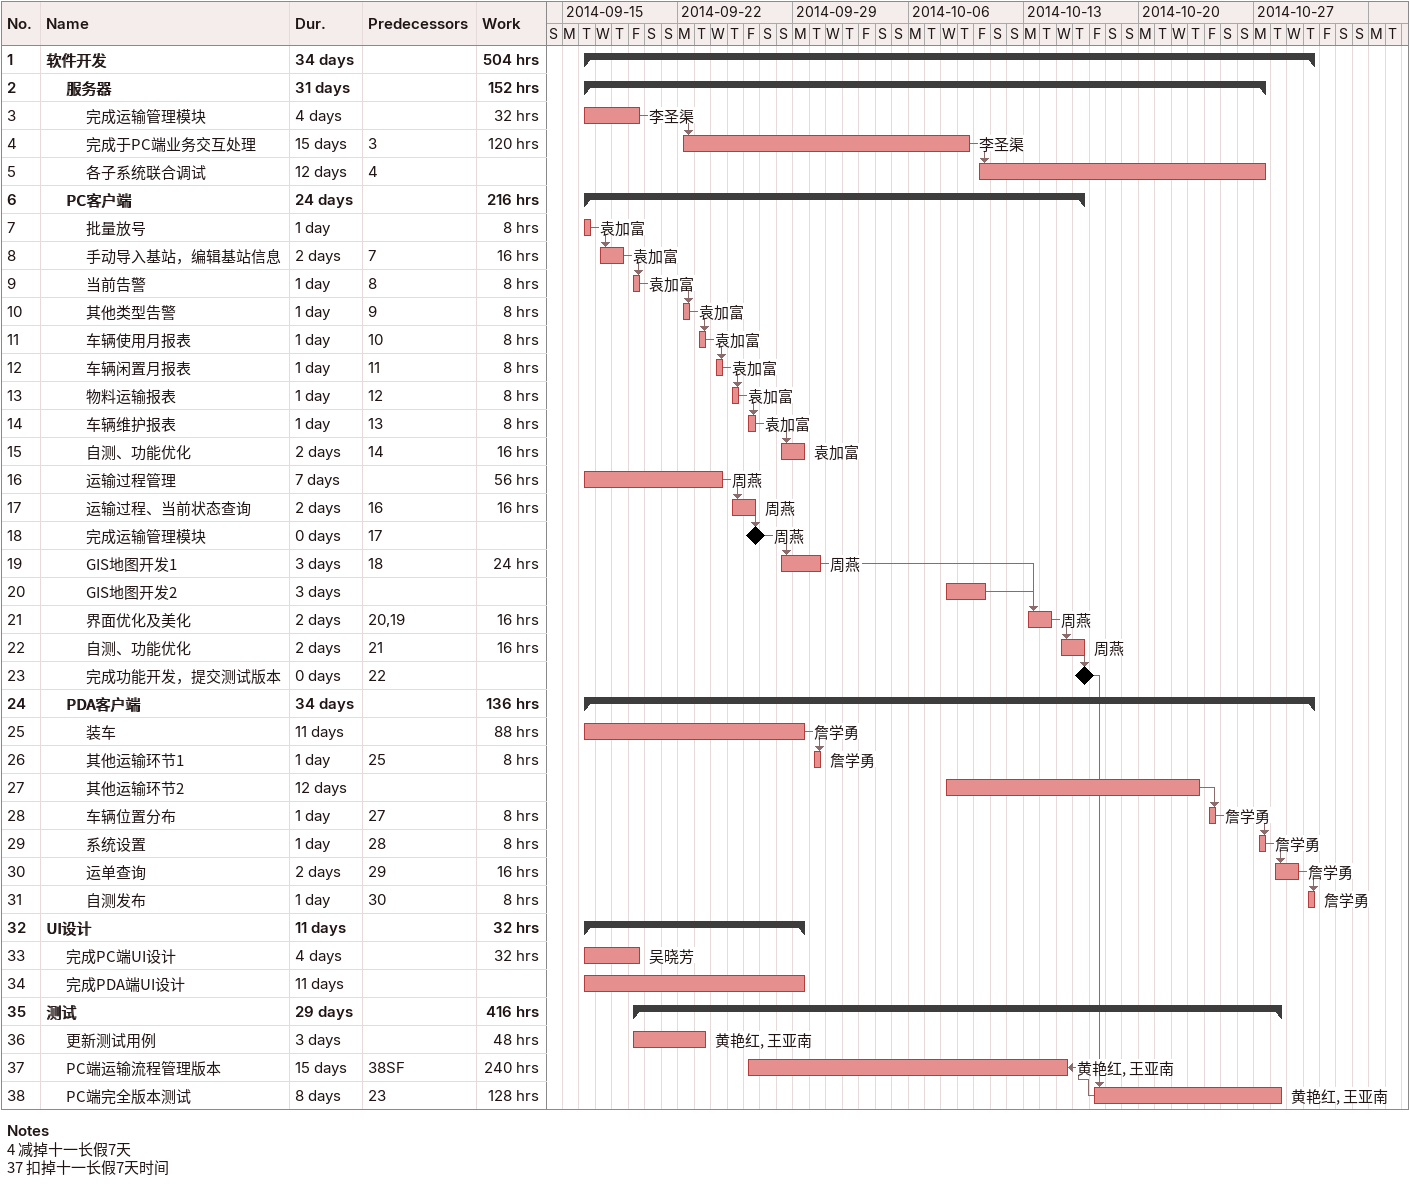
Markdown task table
| ID | Level | Task | Duration | Start | Finish | Predecessors | Resources | Work (h) |
|---|---|---|---|---|---|---|---|---|
| 1 | 1 | **软件开发** | 34d | 2014-09-16 | 2014-10-30 |  |  | 504 |
| 2 | 2 | **服务器** | 31d | 2014-09-16 | 2014-10-27 |  |  | 152 |
| 3 | 3 | 完成运输管理模块 | 4d | 2014-09-16 | 2014-09-19 |  | 李圣渠 | 32 |
| 4 | 3 | 完成于PC端业务交互处理 | 15d | 2014-09-22 | 2014-10-09 | 3 | 李圣渠 | 120 |
| 5 | 3 | 各子系统联合调试 | 12d | 2014-10-10 | 2014-10-27 | 4 |  |  |
| 6 | 2 | **PC客户端** | 24d | 2014-09-16 | 2014-10-16 |  |  | 216 |
| 7 | 3 | 批量放号 | 1d | 2014-09-16 | 2014-09-16 |  | 袁加富 | 8 |
| 8 | 3 | 手动导入基站，编辑基站信息 | 2d | 2014-09-17 | 2014-09-18 | 7 | 袁加富 | 16 |
| 9 | 3 | 当前告警 | 1d | 2014-09-19 | 2014-09-19 | 8 | 袁加富 | 8 |
| 10 | 3 | 其他类型告警 | 1d | 2014-09-22 | 2014-09-22 | 9 | 袁加富 | 8 |
| 11 | 3 | 车辆使用月报表 | 1d | 2014-09-23 | 2014-09-23 | 10 | 袁加富 | 8 |
| 12 | 3 | 车辆闲置月报表 | 1d | 2014-09-24 | 2014-09-24 | 11 | 袁加富 | 8 |
| 13 | 3 | 物料运输报表 | 1d | 2014-09-25 | 2014-09-25 | 12 | 袁加富 | 8 |
| 14 | 3 | 车辆维护报表 | 1d | 2014-09-26 | 2014-09-26 | 13 | 袁加富 | 8 |
| 15 | 3 | 自测、功能优化 | 2d | 2014-09-28 | 2014-09-29 | 14 | 袁加富 | 16 |
| 16 | 3 | 运输过程管理 | 7d | 2014-09-16 | 2014-09-24 |  | 周燕 | 56 |
| 17 | 3 | 运输过程、当前状态查询 | 2d | 2014-09-25 | 2014-09-26 | 16 | 周燕 | 16 |
| 18 | 3 | 完成运输管理模块 | 0d | 2014-09-26 | 2014-09-26 | 17 | 周燕 |  |
| 19 | 3 | GIS地图开发1 | 3d | 2014-09-28 | 2014-09-30 | 18 | 周燕 | 24 |
| 20 | 3 | GIS地图开发2 | 3d | 2014-10-08 | 2014-10-10 |  |  |  |
| 21 | 3 | 界面优化及美化 | 2d | 2014-10-13 | 2014-10-14 | 20, 19 | 周燕 | 16 |
| 22 | 3 | 自测、功能优化 | 2d | 2014-10-15 | 2014-10-16 | 21 | 周燕 | 16 |
| 23 | 3 | 完成功能开发，提交测试版本 | 0d | 2014-10-16 | 2014-10-16 | 22 |  |  |
| 24 | 2 | **PDA客户端** | 34d | 2014-09-16 | 2014-10-30 |  |  | 136 |
| 25 | 3 | 装车 | 11d | 2014-09-16 | 2014-09-29 |  | 詹学勇 | 88 |
| 26 | 3 | 其他运输环节1 | 1d | 2014-09-30 | 2014-09-30 | 25 | 詹学勇 | 8 |
| 27 | 3 | 其他运输环节2 | 12d | 2014-10-08 | 2014-10-23 |  |  |  |
| 28 | 3 | 车辆位置分布 | 1d | 2014-10-24 | 2014-10-24 | 27 | 詹学勇 | 8 |
| 29 | 3 | 系统设置 | 1d | 2014-10-27 | 2014-10-27 | 28 | 詹学勇 | 8 |
| 30 | 3 | 运单查询 | 2d | 2014-10-28 | 2014-10-29 | 29 | 詹学勇 | 16 |
| 31 | 3 | 自测发布 | 1d | 2014-10-30 | 2014-10-30 | 30 | 詹学勇 | 8 |
| 32 | 1 | **UI设计** | 11d | 2014-09-16 | 2014-09-29 |  |  | 32 |
| 33 | 2 | 完成PC端UI设计 | 4d | 2014-09-16 | 2014-09-19 |  | 吴晓芳 | 32 |
| 34 | 2 | 完成PDA端UI设计 | 11d | 2014-09-16 | 2014-09-29 |  |  |  |
| 35 | 1 | **测试** | 29d | 2014-09-19 | 2014-10-28 |  |  | 416 |
| 36 | 2 | 更新测试用例 | 3d | 2014-09-19 | 2014-09-23 |  | 黄艳红, 王亚南 | 48 |
| 37 | 2 | PC端运输流程管理版本 | 15d | 2014-09-26 | 2014-10-15 | 38SF | 黄艳红, 王亚南 | 240 |
| 38 | 2 | PC端完全版本测试 | 8d | 2014-10-17 | 2014-10-28 | 23 | 黄艳红, 王亚南 | 128 |

Notes
- 4: 减掉十一长假7天
- 37: 扣掉十一长假7天时间
